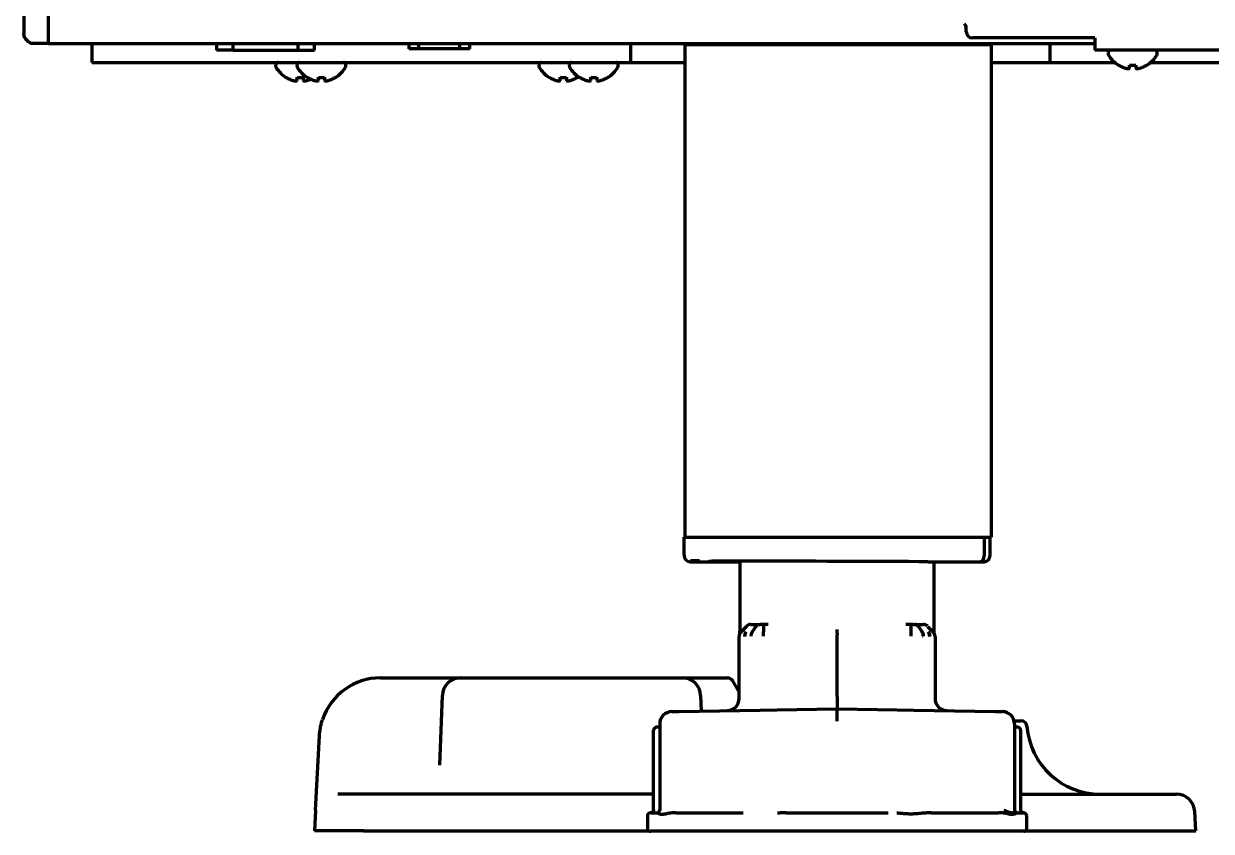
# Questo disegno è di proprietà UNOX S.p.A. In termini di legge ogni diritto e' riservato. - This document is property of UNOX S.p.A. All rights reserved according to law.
# Model space of a CAD drawing. Header units: inches. Extents: x -3055 to 7244, y 299 to 5591.
# Drawn here: x 855.1 to 1049.1, y 1966.1 to 2097.9 of the extents above; entities that cross this region are included whole.
import ezdxf

# ---------------------------------------------------------------- set-up
doc = ezdxf.new("R2010")
doc.units = ezdxf.units.IN

msp = doc.modelspace()

# ---------------------------------------------------------------- linework, layer by layer
at = {"linetype": 'Continuous', "lineweight": 70}
for p, q in [((855.09, 2142.9), (855.09, 2096.35)), ((859.09, 2142.82), (859.09, 2096.42)), ((855.09, 2096.16), (855.09, 2096.35)), ((859.09, 2096.42), (859.09, 2094.62)), ((1009.09, 2096.62), (1009.09, 2097.19)), ((1030.09, 2095.62), (1010.09, 2095.62)), ((1030.09, 2095.62), (1030.09, 2093.62)), ((855.38, 2095.46), (855.8, 2095.04)), ((856.51, 2094.75), (859.09, 2094.75)), ((1030.1, 2094.62), (859.09, 2094.62)), ((866.23, 2094.62), (866.23, 2091.62)), ((886.59, 2094.62), (886.59, 2093.62)), ((889.3, 2093.62), (886.59, 2093.62)), ((889.3, 2093.62), (889.3, 2094.62)), ((889.3, 2093.62), (899.88, 2093.62)), ((899.88, 2094.62), (899.88, 2093.62)), ((899.88, 2093.62), (902.59, 2093.62)), ((902.59, 2093.62), (902.59, 2094.62)), ((917.99, 2094.62), (917.99, 2093.82)), ((919.67, 2093.82), (917.99, 2093.82)), ((919.67, 2093.82), (919.67, 2094.62)), ((926.31, 2093.82), (919.67, 2093.82)), ((926.31, 2094.62), (926.31, 2093.82)), ((927.99, 2093.82), (926.31, 2093.82)), ((927.99, 2093.82), (927.99, 2094.62)), ((954.23, 2094.62), (954.23, 2091.62)), ((963.14, 2094.52), (963.14, 2094.62)), ((963.14, 2014.07), (963.14, 2094.52)), ((963.14, 2094.52), (964.94, 2094.52)), ((964.34, 2094.52), (964.34, 2094.62)), ((964.94, 2094.52), (1011.34, 2094.52)), ((1011.34, 2094.52), (1013.14, 2094.52)), ((1011.94, 2094.52), (1011.94, 2094.62)), ((1013.14, 2094.52), (1013.14, 2094.62)), ((1013.14, 2094.52), (1013.14, 2014.07)), ((1022.73, 2094.62), (1022.73, 2091.62)), ((1854.09, 2093.62), (1030.09, 2093.62)), ((1032.29, 2093.22), (1032.29, 2093.02)), ((1040.29, 2093.02), (1040.29, 2093.22)), ((866.23, 2091.62), (869.23, 2091.62)), ((869.23, 2091.62), (946.23, 2091.62)), ((896.25, 2091.22), (896.25, 2091.02)), ((899.73, 2091.22), (899.73, 2091.02)), ((907.73, 2091.02), (907.73, 2091.22)), ((939.26, 2091.22), (939.26, 2091.02)), ((944.23, 2091.22), (944.23, 2091.02)), ((946.23, 2091.62), (954.23, 2091.62)), ((952.23, 2091.02), (952.23, 2091.22)), ((954.23, 2091.62), (962.23, 2091.62)), ((962.23, 2091.62), (963.14, 2091.62)), ((1013.14, 2091.62), (1014.73, 2091.62)), ((1014.73, 2091.62), (1022.73, 2091.62)), ((1022.73, 2091.62), (1025.73, 2091.62)), ((1025.73, 2091.62), (1033.34, 2091.62)), ((1033.99, 2091.15), (1033.99, 2091.18)), ((1038.59, 2091.18), (1038.59, 2091.15)), ((1039.24, 2091.62), (1085.57, 2091.62)), ((897.95, 2089.15), (897.95, 2089.18)), ((901.43, 2089.15), (901.43, 2089.18)), ((906.03, 2089.18), (906.03, 2089.15)), ((940.96, 2089.15), (940.96, 2089.18)), ((945.56, 2089.18), (945.56, 2089.15)), ((945.93, 2089.15), (945.93, 2089.18)), ((950.53, 2089.18), (950.53, 2089.15)), ((962.99, 2011.22), (962.99, 2014.07)), ((963.14, 2014.07), (964.94, 2014.07)), ((964.94, 2014.07), (1011.34, 2014.07)), ((1011.34, 2014.07), (1013.14, 2014.07)), ((1012.03, 2014.07), (1012.03, 2011.07)), ((1012.03, 2014.07), (1012.03, 2011.07)), ((1012.99, 2011.08), (1012.99, 2014.07)), ((962.99, 2011.22), (962.99, 2011.08)), ((972.12, 2010.16), (972.12, 1998.38)), ((964.42, 2010.07), (964.65, 2010.07)), ((964.66, 2010.07), (972.12, 2010.07)), ((964.66, 2010.07), (972.12, 2010.07)), ((1002.84, 2010.07), (1011.33, 2010.07)), ((1002.84, 2010.07), (1011.33, 2010.07)), ((1003.87, 1998.38), (1003.87, 2010.07)), ((1011.33, 2010.07), (1011.56, 2010.07)), ((973.2, 1999.53), (972.28, 1998.59)), ((973.9, 1999.83), (974.21, 1999.83)), ((974.75, 1999.55), (974.1, 1998.61)), ((974.21, 1999.83), (975.25, 1999.85)), ((975.97, 1999.57), (975.97, 1998.63)), ((975.98, 1999.86), (976.74, 1999.88)), ((999.24, 1999.88), (1000, 1999.86)), ((1000.01, 1999.57), (1000.01, 1998.63)), ((1000.74, 1999.85), (1001.77, 1999.83)), ((1001.23, 1999.55), (1001.88, 1998.61)), ((1001.77, 1999.83), (1002.08, 1999.83)), ((1001.88, 1998.61), (1001.88, 1998.61)), ((1002.78, 1999.53), (1003.7, 1998.59)), ((971.99, 1987.76), (971.99, 1997.89)), ((987.99, 1988.07), (987.99, 1998.13)), ((1003.99, 1997.89), (1003.99, 1987.76)), ((913.39, 1991.12), (918.27, 1991.12)), ((918.27, 1991.12), (926.49, 1991.12)), ((926.49, 1991.12), (931.98, 1991.12)), ((931.98, 1991.12), (957.2, 1991.12)), ((957.2, 1991.12), (962.69, 1991.12)), ((962.69, 1991.12), (968.69, 1991.12)), ((968.69, 1991.12), (970.09, 1991.12)), ((972.02, 1988.72), (970.96, 1990.61)), ((923.09, 1976.86), (923.49, 1988.23)), ((965.69, 1988.23), (965.78, 1985.69)), ((960.97, 1985.6), (962.14, 1985.62)), ((962.14, 1985.62), (975.44, 1985.85)), ((975.44, 1985.85), (978.19, 1985.9)), ((978.19, 1985.9), (987.89, 1986.07)), ((987.89, 1986.07), (987.99, 1986.07)), ((987.99, 1986.07), (988.1, 1986.07)), ((988.1, 1986.07), (997.79, 1985.9)), ((997.79, 1985.9), (1000.55, 1985.85)), ((1000.55, 1985.85), (1013.84, 1985.62)), ((1013.84, 1985.62), (1015.01, 1985.6)), ((958.75, 1983.07), (958.5, 1983.07)), ((959, 1983.6), (959, 1969.45)), ((1016.91, 1984.12), (1018.01, 1984.12)), ((1016.98, 1983.6), (1016.98, 1969.45)), ((1017.48, 1983.07), (1017.23, 1983.07)), ((902.77, 1969.5), (903.4, 1981.65)), ((958, 1982.32), (958, 1982.57)), ((958, 1969.57), (958, 1982.32)), ((1017.98, 1982.57), (1017.98, 1982.32)), ((1017.98, 1982.32), (1017.98, 1969.57)), ((910.75, 1972.12), (906.42, 1972.12)), ((958, 1972.12), (910.75, 1972.12)), ((1017.98, 1972.12), (1043.43, 1972.12)), ((902.77, 1969.5), (902.59, 1966.12)), ((958.02, 1969.57), (958, 1969.57)), ((956.99, 1968.57), (956.99, 1966.57)), ((957.54, 1969.07), (958.5, 1969.07)), ((961.63, 1969.07), (972.65, 1969.07)), ((979.66, 1969.07), (996.32, 1969.07)), ((1003.33, 1969.07), (1014.35, 1969.07)), ((1017.48, 1969.07), (1018.44, 1969.07)), ((1018.99, 1966.57), (1018.99, 1968.57)), ((1046.59, 1966.12), (1046.43, 1969.28)), ((910.58, 1966.12), (902.59, 1966.12)), ((910.58, 1966.12), (957.27, 1966.12)), ((1018.49, 1966.07), (957.49, 1966.07)), ((1018.71, 1966.12), (1046.59, 1966.12))]:
    msp.add_line(p, q, dxfattribs=at)
for centre, radius, start, end in [((1008.09, 2097.19), 1, 0, 46.65), ((856.09, 2096.16), 1, 180, 225), ((1010.09, 2096.62), 1, 180, 270), ((856.51, 2095.75), 1, 225, 270), ((1032.69, 2093.22), 0.4, 90, 180), ((1039.89, 2093.22), 0.4, 0, 90), ((1032.69, 2093.02), 0.4, 180, 210.3012), ((1036.49, 2095.24), 4.8, 210.3012, 238.4186), ((1036.09, 2095.24), 4.8, 301.5837, 329.6988), ((1039.89, 2093.02), 0.4, 329.6988, 0), ((896.65, 2091.22), 0.4, 90, 180), ((896.65, 2091.02), 0.4, 180, 210.3012), ((900.45, 2093.24), 4.8, 210.3012, 238.4186), ((900.13, 2091.22), 0.4, 90, 180), ((900.13, 2091.02), 0.4, 180, 210.3012), ((903.93, 2093.24), 4.8, 210.3012, 238.4186), ((903.53, 2093.24), 4.8, 301.5837, 329.6988), ((907.33, 2091.22), 0.4, 0, 90), ((907.33, 2091.02), 0.4, 329.6988, 0), ((939.66, 2091.22), 0.4, 90, 180), ((939.66, 2091.02), 0.4, 180, 210.3012), ((943.46, 2093.24), 4.8, 210.3012, 238.4186), ((944.63, 2091.22), 0.4, 90, 180), ((944.63, 2091.02), 0.4, 180, 210.3012), ((948.43, 2093.24), 4.8, 210.3012, 238.4186), ((948.03, 2093.24), 4.8, 301.5837, 329.6988), ((951.83, 2091.22), 0.4, 0, 90), ((951.83, 2091.02), 0.4, 329.6988, 0), ((1036.29, 2094.93), 3.78, 262.3959, 269.9965), ((1036.29, 2094.93), 3.78, 270.0035, 277.6041), ((900.25, 2092.93), 3.78, 262.3959, 269.9965), ((900.25, 2092.93), 3.78, 270.0035, 277.6041), ((903.73, 2092.93), 3.78, 262.3959, 269.9965), ((903.73, 2092.93), 3.78, 270.0035, 277.6041), ((943.26, 2092.93), 3.78, 262.3959, 269.9965), ((943.26, 2092.93), 3.78, 270.0035, 277.6041), ((943.06, 2093.24), 4.8, 301.5837, 303.9766), ((948.23, 2092.93), 3.78, 262.3959, 269.9965), ((948.23, 2092.93), 3.78, 270.0035, 277.6041), ((972.99, 1997.89), 1, 135.5, 180), ((970.12, 1998.74), 2, 344.3099, 0.04), ((973.92, 1998.83), 1, 91, 135.5), ((1002.99, 1997.89), 1, 0, 44.5), ((913.39, 1981.12), 10, 90, 161.5533), ((926.49, 1988.12), 3, 90, 178), ((962.69, 1988.12), 3, 2, 90), ((970.09, 1990.12), 1, 29.22, 90), ((969.99, 1987.76), 2, 271, 0), ((1005.99, 1987.76), 2, 180, 269), ((961, 1983.6), 2, 91, 180), ((1014.98, 1983.6), 2, 0, 89), ((958.5, 1982.57), 0.5, 90, 180), ((958.75, 1983.32), 0.25, 270, 0), ((1017.23, 1983.32), 0.25, 180, 270), ((1017.48, 1982.57), 0.5, 0, 90), ((1018.01, 1983.12), 1, 4.4117, 90), ((1030.97, 1984.12), 12, 184.4117, 270), ((1043.43, 1969.12), 3, 3, 90), ((958.5, 1969.57), 0.5, 270, 0), ((1017.48, 1969.57), 0.5, 180, 270), ((1018.48, 1969.57), 0.5, 180, 232.207), ((957.49, 1968.57), 0.5, 90, 180), ((1018.49, 1968.57), 0.5, 0, 90), ((957.49, 1966.57), 0.5, 180, 270), ((1018.49, 1966.57), 0.5, 270, 0)]:
    msp.add_arc(centre, radius, start, end, dxfattribs=at)
for centre, major_axis, ratio, start_param, end_param in [((963.99, 2011.08), (1, 0), 0.999995, 3.141593, 4.709304), ((965.49, 2010.21), (-1.5, 0), 0.003085, 4.712398, 5.977528), ((987.99, 2010.07), (-21, 0.06), 0.003085, 3.927, 6.996876), ((1011.33, 2011.07), (0, 1), 0.707107, 3.141593, 4.712389), ((1011.33, 2011.07), (0, 1), 0.707107, 3.141593, 4.712389), ((1011.99, 2011.08), (1, 0), 0.999995, 4.715474, 6.283185), ((965.49, 2010.07), (-1.5, 0), 0.003085, 0.00001, 0.785408), ((1010.49, 2010.07), (1.5, 0), 0.003085, 5.497778, 6.283176), ((973.58, 1997.89), (0.01, -1), 0.707088, 3.925849, 4.70425), ((999.99, 1998.86), (-0.017, -1), 0.01745, 2.356346, 3.141594), ((1001.37, 1997.91), (-0.017, -1), 0.707053, 1.583129, 2.362365), ((1002.06, 1998.83), (0, 1), 1, 5.48906, 6.265732), ((1002.41, 1997.89), (-0.01, -1), 0.707088, 1.578072, 2.357338), ((1018.44, 1969.57), (0, -0.5), 0.961623, 4.712389, 6.283185)]:
    msp.add_ellipse(centre, major_axis=major_axis, ratio=ratio, start_param=start_param, end_param=end_param, dxfattribs=at)
for points, knots in [([(1033.99, 2091.18), (1034.19, 2091.05), (1034.4, 2090.95), (1034.73, 2090.81), (1034.84, 2090.77), (1035.06, 2090.69), (1035.18, 2090.66), (1035.29, 2090.63)], [0, 0, 0, 0, 0.5, 0.5, 0.75, 0.75, 1, 1, 1, 1]), ([(1036.79, 2091.18), (1036.79, 2091.05), (1036.79, 2090.95), (1036.79, 2090.81), (1036.79, 2090.77), (1036.79, 2090.69), (1036.79, 2090.66), (1036.79, 2090.63)], [0, 0, 0, 0, 0.5, 0.5, 0.75, 0.75, 1, 1, 1, 1]), ([(897.95, 2089.18), (898.15, 2089.05), (898.36, 2088.95), (898.69, 2088.81), (898.8, 2088.77), (899.02, 2088.69), (899.13, 2088.66), (899.25, 2088.63)], [0, 0, 0, 0, 0.5, 0.5, 0.75, 0.75, 1, 1, 1, 1]), ([(900.75, 2089.18), (900.75, 2089.05), (900.75, 2088.95), (900.75, 2088.81), (900.75, 2088.77), (900.75, 2088.69), (900.75, 2088.66), (900.75, 2088.63)], [0, 0, 0, 0, 0.5, 0.5, 0.75, 0.75, 1, 1, 1, 1]), ([(901.25, 2088.63), (901.3, 2088.64), (901.41, 2088.67), (901.57, 2088.72), (901.73, 2088.78), (901.87, 2088.83), (901.96, 2088.87), (901.99, 2088.89)], [0, 0, 0, 0, 0.213117, 0.426235, 0.639352, 0.852469, 1, 1, 1, 1]), ([(901.43, 2089.18), (901.64, 2089.05), (901.85, 2088.95), (902.17, 2088.81), (902.28, 2088.77), (902.5, 2088.69), (902.62, 2088.66), (902.73, 2088.63)], [0, 0, 0, 0, 0.5, 0.5, 0.75, 0.75, 1, 1, 1, 1]), ([(904.23, 2089.18), (904.23, 2089.05), (904.23, 2088.95), (904.23, 2088.81), (904.23, 2088.77), (904.23, 2088.69), (904.23, 2088.66), (904.23, 2088.63)], [0, 0, 0, 0, 0.5, 0.5, 0.75, 0.75, 1, 1, 1, 1]), ([(940.96, 2089.18), (941.17, 2089.05), (941.38, 2088.95), (941.7, 2088.81), (941.81, 2088.77), (942.03, 2088.69), (942.15, 2088.66), (942.26, 2088.63)], [0, 0, 0, 0, 0.5, 0.5, 0.75, 0.75, 1, 1, 1, 1]), ([(943.76, 2089.18), (943.76, 2089.05), (943.76, 2088.95), (943.76, 2088.81), (943.76, 2088.77), (943.76, 2088.69), (943.76, 2088.66), (943.76, 2088.63)], [0, 0, 0, 0, 0.5, 0.5, 0.75, 0.75, 1, 1, 1, 1]), ([(945.93, 2089.18), (946.13, 2089.05), (946.34, 2088.95), (946.67, 2088.81), (946.78, 2088.77), (947, 2088.69), (947.12, 2088.66), (947.23, 2088.63)], [0, 0, 0, 0, 0.5, 0.5, 0.75, 0.75, 1, 1, 1, 1]), ([(948.73, 2089.18), (948.73, 2089.05), (948.73, 2088.95), (948.73, 2088.81), (948.73, 2088.77), (948.73, 2088.69), (948.73, 2088.66), (948.73, 2088.63)], [0, 0, 0, 0, 0.5, 0.5, 0.75, 0.75, 1, 1, 1, 1]), ([(973.07, 1998.6), (973.07, 1998.59), (973.06, 1998.58), (973.04, 1998.55), (973.04, 1998.54), (973.01, 1998.5), (973, 1998.47), (972.96, 1998.39), (972.94, 1998.34), (972.91, 1998.24), (972.91, 1998.21), (972.89, 1998.15), (972.89, 1998.12), (972.88, 1998.05), (972.88, 1998.01), (972.87, 1997.97), (972.87, 1997.96), (972.87, 1997.95), (972.87, 1997.93), (972.87, 1997.91), (972.87, 1997.89)], [0, 0, 0, 0, 0.0625, 0.0625, 0.125, 0.125, 0.25, 0.25, 0.5, 0.5, 0.625, 0.625, 0.75, 0.75, 0.875, 0.90625, 0.921875, 0.921875, 0.9375, 1, 1, 1, 1]), ([(974.1, 1998.61), (974.09, 1998.59), (974.07, 1998.55), (974.05, 1998.51), (974.04, 1998.5), (974.04, 1998.5), (974.04, 1998.5), (974.03, 1998.49), (974.03, 1998.48), (974.02, 1998.47), (973.99, 1998.4), (973.97, 1998.34), (973.94, 1998.22), (973.93, 1998.16), (973.91, 1998.04), (973.91, 1997.97), (973.91, 1997.91)], [0, 0, 0, 0, 0.125, 0.1875, 0.195313, 0.195313, 0.203125, 0.203125, 0.21875, 0.25, 0.25, 0.5, 0.5, 0.75, 0.75, 1, 1, 1, 1]), ([(974.75, 1999.55), (974.79, 1999.6), (974.82, 1999.64), (974.88, 1999.7), (974.9, 1999.71), (974.93, 1999.74), (974.94, 1999.74), (974.96, 1999.76), (974.97, 1999.77), (975.02, 1999.8), (975.06, 1999.82), (975.12, 1999.83), (975.13, 1999.84), (975.15, 1999.84), (975.15, 1999.84), (975.16, 1999.84), (975.17, 1999.84), (975.17, 1999.84), (975.2, 1999.85), (975.22, 1999.85), (975.25, 1999.85)], [0, 0, 0, 0, 0.25, 0.25, 0.375, 0.375, 0.4375, 0.4375, 0.5, 0.5, 0.75, 0.75, 0.8125, 0.828125, 0.828125, 0.84375, 0.84375, 0.875, 0.875, 1, 1, 1, 1]), ([(975.25, 1999.85), (975.29, 1999.85), (975.35, 1999.85), (975.43, 1999.85), (975.46, 1999.85), (975.5, 1999.86), (975.52, 1999.86), (975.55, 1999.86), (975.57, 1999.86), (975.64, 1999.86), (975.71, 1999.86), (975.81, 1999.86), (975.84, 1999.86), (975.91, 1999.86), (975.94, 1999.86), (975.98, 1999.86)], [0, 0, 0, 0, 0.25, 0.25, 0.375, 0.375, 0.4375, 0.4375, 0.5, 0.5, 0.75, 0.75, 0.875, 0.875, 1, 1, 1, 1]), ([(975.97, 1999.57), (975.97, 1999.62), (975.97, 1999.7), (975.97, 1999.76), (975.97, 1999.81), (975.97, 1999.83), (975.98, 1999.85), (975.98, 1999.85), (975.98, 1999.86), (975.98, 1999.86), (975.98, 1999.86), (975.98, 1999.86), (975.98, 1999.86), (975.98, 1999.86)], [0, 0, 0, 0, 0.25, 0.5, 0.5, 0.75, 0.75, 0.8125, 0.84375, 0.84375, 0.875, 0.875, 1, 1, 1, 1]), ([(975.98, 1997.92), (975.98, 1997.99), (975.98, 1998.05), (975.97, 1998.18), (975.97, 1998.24), (975.97, 1998.33), (975.97, 1998.37), (975.97, 1998.41), (975.97, 1998.42), (975.97, 1998.42), (975.97, 1998.43), (975.97, 1998.43), (975.97, 1998.43), (975.97, 1998.45), (975.97, 1998.47), (975.97, 1998.54), (975.97, 1998.58), (975.97, 1998.63)], [0, 0, 0, 0, 0.25, 0.25, 0.5, 0.5, 0.625, 0.65625, 0.660156, 0.660156, 0.664063, 0.664063, 0.671875, 0.6875, 0.75, 0.75, 1, 1, 1, 1]), ([(987.99, 1998.42), (987.99, 1998.51), (987.99, 1998.61), (987.99, 1998.75), (987.99, 1998.82), (987.99, 1998.91), (987.99, 1998.94), (987.99, 1998.96), (987.99, 1998.97), (987.99, 1998.98), (987.99, 1998.99), (987.99, 1998.99)], [0, 0, 0, 0, 0.5, 0.5, 0.75, 0.875, 0.9375, 0.9375, 0.96875, 0.96875, 1, 1, 1, 1]), ([(1000, 1999.86), (1000.02, 1999.86), (1000.04, 1999.86), (1000.07, 1999.86), (1000.12, 1999.86), (1000.21, 1999.86), (1000.27, 1999.86), (1000.32, 1999.86), (1000.34, 1999.86), (1000.37, 1999.86), (1000.38, 1999.86), (1000.46, 1999.86), (1000.52, 1999.85), (1000.61, 1999.85), (1000.63, 1999.85), (1000.69, 1999.85), (1000.71, 1999.85), (1000.74, 1999.85)], [0, 0, 0, 0, 0.0625, 0.0625, 0.125, 0.25, 0.375, 0.375, 0.4375, 0.4375, 0.5, 0.5, 0.75, 0.75, 0.875, 0.875, 1, 1, 1, 1]), ([(1000.01, 1998.63), (1000.01, 1998.58), (1000.01, 1998.53), (1000.01, 1998.42), (1000.01, 1998.37), (1000.01, 1998.25), (1000.01, 1998.18), (1000.01, 1998.05), (1000.01, 1997.99), (1000.01, 1997.92)], [0, 0, 0, 0, 0.25, 0.25, 0.5, 0.5, 0.75, 0.75, 1, 1, 1, 1]), ([(1001.23, 1999.55), (1001.2, 1999.6), (1001.16, 1999.64), (1001.11, 1999.69), (1001.1, 1999.7), (1001.08, 1999.71), (1001.07, 1999.72), (1001.04, 1999.75), (1001.02, 1999.76), (1000.96, 1999.8), (1000.92, 1999.82), (1000.86, 1999.83), (1000.85, 1999.84), (1000.83, 1999.84), (1000.83, 1999.84), (1000.82, 1999.84), (1000.82, 1999.84), (1000.81, 1999.84), (1000.78, 1999.85), (1000.76, 1999.85), (1000.74, 1999.85)], [0, 0, 0, 0, 0.25, 0.25, 0.3125, 0.3125, 0.375, 0.375, 0.5, 0.5, 0.75, 0.75, 0.8125, 0.828125, 0.828125, 0.84375, 0.84375, 0.875, 0.875, 1, 1, 1, 1]), ([(1002.91, 1998.59), (1002.91, 1998.59), (1002.91, 1998.59), (1002.93, 1998.57), (1002.96, 1998.52), (1003, 1998.44), (1003.03, 1998.36), (1003.06, 1998.27), (1003.08, 1998.18), (1003.1, 1998.08), (1003.11, 1997.99), (1003.11, 1997.92), (1003.11, 1997.89)], [0, 0, 0, 0, 0.00004, 0.00004, 0.125035, 0.25003, 0.375025, 0.50002, 0.625015, 0.75001, 0.875005, 1, 1, 1, 1]), ([(987.99, 1998.42), (987.99, 1998.42), (987.99, 1998.42), (987.99, 1998.4), (987.99, 1998.35), (987.99, 1998.28), (987.99, 1998.21), (987.99, 1998.16), (987.99, 1998.13)], [0, 0, 0, 0, 0.000031, 0.000031, 0.250024, 0.500016, 0.750008, 1, 1, 1, 1]), ([(1003.94, 1998.19), (1003.94, 1998.19), (1003.94, 1998.19), (1003.94, 1998.2), (1003.94, 1998.21), (1003.94, 1998.22), (1003.93, 1998.22), (1003.93, 1998.22)], [0, 0, 0, 0, 0.555109, 0.898472, 0.948951, 0.984417, 1, 1, 1, 1]), ([(987.99, 1988.07), (987.99, 1988.02), (987.99, 1987.91), (987.99, 1987.74), (987.99, 1987.58), (987.99, 1987.42), (987.99, 1987.27), (987.99, 1987.12), (987.99, 1986.98), (987.99, 1986.84), (987.99, 1986.72), (987.99, 1986.6), (987.99, 1986.49), (987.99, 1986.4), (987.99, 1986.31), (987.99, 1986.24), (987.99, 1986.18), (987.99, 1986.13), (987.99, 1986.1), (987.99, 1986.08), (987.99, 1986.07), (987.99, 1986.07)], [0, 0, 0, 0, 0.052794, 0.105589, 0.158383, 0.211178, 0.263972, 0.316766, 0.369561, 0.422355, 0.47515, 0.527944, 0.580739, 0.633533, 0.686327, 0.739122, 0.791916, 0.844711, 0.897505, 0.950299, 1, 1, 1, 1]), ([(987.99, 1984.07), (987.99, 1984.09), (987.99, 1984.11), (987.99, 1984.14), (987.99, 1984.15), (987.99, 1984.2), (987.99, 1984.24), (987.99, 1984.33), (987.99, 1984.46), (987.99, 1984.59), (987.99, 1984.68), (987.99, 1984.71), (987.99, 1984.78), (987.99, 1984.81), (987.99, 1984.96), (987.99, 1985.07), (987.99, 1985.24), (987.99, 1985.29), (987.99, 1985.37), (987.99, 1985.39), (987.99, 1985.44), (987.99, 1985.46), (987.99, 1985.58), (987.99, 1985.66), (987.99, 1985.75), (987.99, 1985.77), (987.99, 1985.8), (987.99, 1985.8), (987.99, 1985.82), (987.99, 1985.86), (987.99, 1985.9), (987.99, 1985.97), (987.99, 1986.01), (987.99, 1986.04), (987.99, 1986.05), (987.99, 1986.06), (987.99, 1986.06), (987.99, 1986.07), (987.99, 1986.07), (987.99, 1986.07)], [0, 0, 0, 0, 0.015666, 0.015666, 0.031332, 0.031332, 0.062663, 0.062663, 0.125326, 0.187989, 0.187989, 0.219321, 0.219321, 0.250653, 0.250653, 0.375979, 0.375979, 0.438642, 0.438642, 0.469974, 0.469974, 0.501305, 0.501305, 0.626631, 0.626631, 0.657963, 0.657963, 0.673629, 0.673629, 0.689295, 0.751958, 0.751958, 0.877284, 0.877284, 0.908616, 0.908616, 0.939947, 0.939947, 1, 1, 1, 1]), ([(903.4, 1981.65), (903.43, 1982.1), (903.48, 1982.54), (903.61, 1983.2), (903.66, 1983.42), (903.77, 1983.86), (903.83, 1984.07), (903.9, 1984.29)], [0, 0, 0, 0, 0.5, 0.5, 0.75, 0.75, 1, 1, 1, 1]), ([(958, 1969.57), (958, 1969.54), (958, 1969.51), (957.99, 1969.44), (957.98, 1969.41), (957.95, 1969.35), (957.94, 1969.32), (957.9, 1969.27), (957.88, 1969.24), (957.83, 1969.2), (957.81, 1969.18), (957.75, 1969.14), (957.73, 1969.12), (957.67, 1969.1), (957.63, 1969.09), (957.57, 1969.08), (957.54, 1969.07), (957.5, 1969.07)], [0, 0, 0, 0, 0.125, 0.125, 0.25, 0.25, 0.375, 0.375, 0.5, 0.5, 0.625, 0.625, 0.75, 0.75, 0.875, 0.875, 1, 1, 1, 1]), ([(1016.98, 1969.45), (1016.98, 1969.41), (1016.97, 1969.37), (1016.94, 1969.31), (1016.93, 1969.28), (1016.9, 1969.24), (1016.88, 1969.22), (1016.85, 1969.18), (1016.82, 1969.16), (1016.78, 1969.12), (1016.75, 1969.11), (1016.71, 1969.09), (1016.69, 1969.08), (1016.66, 1969.07), (1016.65, 1969.06), (1016.59, 1969.05), (1016.56, 1969.05), (1016.48, 1969.05), (1016.44, 1969.05), (1016.36, 1969.07), (1016.31, 1969.08), (1016.22, 1969.11), (1016.17, 1969.12), (1016.07, 1969.16), (1016.02, 1969.18), (1015.91, 1969.22), (1015.85, 1969.24), (1015.74, 1969.28), (1015.68, 1969.31), (1015.49, 1969.37), (1015.36, 1969.41), (1015.22, 1969.45)], [0, 0, 0, 0, 0.125, 0.125, 0.1875, 0.1875, 0.25, 0.25, 0.3125, 0.3125, 0.375, 0.375, 0.40625, 0.40625, 0.4375, 0.4375, 0.5, 0.5, 0.5625, 0.5625, 0.625, 0.625, 0.6875, 0.6875, 0.75, 0.75, 0.8125, 0.8125, 0.875, 0.875, 1, 1, 1, 1]), ([(960.62, 1969.01), (960.5, 1968.99), (960.38, 1968.97), (960.16, 1968.93), (960.05, 1968.91), (959.85, 1968.86), (959.75, 1968.85), (959.64, 1968.83), (959.62, 1968.83), (959.57, 1968.82), (959.55, 1968.82), (959.49, 1968.81), (959.4, 1968.81), (959.33, 1968.81), (959.25, 1968.82), (959.22, 1968.82), (959.15, 1968.84), (959.12, 1968.85), (959.07, 1968.86), (959.06, 1968.86), (959.03, 1968.87), (959.01, 1968.88), (958.94, 1968.91), (958.89, 1968.93), (958.8, 1968.97), (958.77, 1968.99), (958.74, 1969.01)], [0, 0, 0, 0, 0.125, 0.125, 0.25, 0.25, 0.375, 0.375, 0.40625, 0.40625, 0.4375, 0.4375, 0.5, 0.5625, 0.5625, 0.625, 0.625, 0.6875, 0.6875, 0.71875, 0.71875, 0.75, 0.75, 0.875, 0.875, 1, 1, 1, 1]), ([(961.63, 1969.07), (961.46, 1969.07), (961.29, 1969.07), (961.04, 1969.06), (960.95, 1969.05), (960.79, 1969.03), (960.71, 1969.02), (960.62, 1969.01)], [0, 0, 0, 0, 0.5, 0.5, 0.75, 0.75, 1, 1, 1, 1]), ([(979.66, 1969.07), (979.43, 1969.07), (979.19, 1969.07), (978.84, 1969.06), (978.72, 1969.06), (978.49, 1969.04), (978.37, 1969.04), (978.25, 1969.03)], [0, 0, 0, 0, 0.5, 0.5, 0.75, 0.75, 1, 1, 1, 1]), ([(1002.18, 1969.03), (1002.02, 1969.01), (1001.85, 1969), (1001.51, 1968.96), (1001.34, 1968.95), (1000.99, 1968.92), (1000.81, 1968.9), (1000.53, 1968.89), (1000.44, 1968.89), (1000.26, 1968.88), (1000.16, 1968.88), (999.97, 1968.88), (999.88, 1968.88), (999.69, 1968.89), (999.59, 1968.89), (999.31, 1968.9), (999.11, 1968.92), (998.82, 1968.94), (998.72, 1968.95), (998.53, 1968.96), (998.43, 1968.97), (998.13, 1969), (997.93, 1969.01), (997.73, 1969.03)], [0, 0, 0, 0, 0.125, 0.125, 0.25, 0.25, 0.375, 0.375, 0.4375, 0.4375, 0.5, 0.5, 0.5625, 0.5625, 0.625, 0.625, 0.75, 0.75, 0.8125, 0.8125, 0.875, 0.875, 1, 1, 1, 1]), ([(1003.33, 1969.07), (1003.14, 1969.07), (1002.95, 1969.07), (1002.66, 1969.06), (1002.57, 1969.06), (1002.38, 1969.04), (1002.28, 1969.04), (1002.18, 1969.03)], [0, 0, 0, 0, 0.5, 0.5, 0.75, 0.75, 1, 1, 1, 1]), ([(1015.36, 1969.01), (1015.28, 1969.02), (1015.19, 1969.03), (1015.03, 1969.05), (1014.94, 1969.06), (1014.78, 1969.06), (1014.69, 1969.07), (1014.52, 1969.07), (1014.44, 1969.07), (1014.35, 1969.07)], [0, 0, 0, 0, 0.25, 0.25, 0.5, 0.5, 0.75, 0.75, 1, 1, 1, 1]), ([(1017.25, 1969.01), (1017.22, 1968.99), (1017.18, 1968.97), (1017.09, 1968.93), (1017.04, 1968.91), (1016.93, 1968.86), (1016.87, 1968.85), (1016.78, 1968.83), (1016.76, 1968.83), (1016.73, 1968.82), (1016.71, 1968.82), (1016.65, 1968.81), (1016.62, 1968.81), (1016.54, 1968.81), (1016.49, 1968.81), (1016.41, 1968.82), (1016.37, 1968.82), (1016.23, 1968.85), (1016.13, 1968.86), (1015.98, 1968.89), (1015.93, 1968.91), (1015.82, 1968.93), (1015.77, 1968.94), (1015.6, 1968.97), (1015.48, 1968.99), (1015.36, 1969.01)], [0, 0, 0, 0, 0.125, 0.125, 0.25, 0.25, 0.375, 0.375, 0.40625, 0.40625, 0.4375, 0.4375, 0.5, 0.5, 0.5625, 0.5625, 0.625, 0.625, 0.75, 0.75, 0.8125, 0.8125, 0.875, 0.875, 1, 1, 1, 1]), ([(1017.48, 1969.07), (1017.44, 1969.07), (1017.41, 1969.07), (1017.35, 1969.06), (1017.33, 1969.05), (1017.29, 1969.03), (1017.27, 1969.02), (1017.25, 1969.01)], [0, 0, 0, 0, 0.5, 0.5, 0.75, 0.75, 1, 1, 1, 1]), ([(1018.47, 1969.07), (1018.46, 1969.07), (1018.46, 1969.07), (1018.45, 1969.07), (1018.45, 1969.07), (1018.44, 1969.07)], [0, 0, 0, 0, 0.5, 0.5, 1, 1, 1, 1])]:
    msp.add_open_spline(points, degree=3, knots=knots, dxfattribs=at)
for points, degree in [([(1035.29, 2090.63), (1035.32, 2090.62), (1035.37, 2090.62), (1035.44, 2090.61), (1035.51, 2090.61), (1035.58, 2090.61), (1035.65, 2090.61), (1035.72, 2090.62), (1035.77, 2090.62), (1035.79, 2090.63)], 3), ([(1035.79, 2090.63), (1035.79, 2090.64), (1035.79, 2090.67), (1035.79, 2090.72), (1035.79, 2090.78), (1035.79, 2090.84), (1035.79, 2090.91), (1035.79, 2090.98), (1035.79, 2091.07), (1035.79, 2091.14), (1035.79, 2091.18)], 3), ([(1036.79, 2090.63), (1036.81, 2090.62), (1036.86, 2090.62), (1036.93, 2090.61), (1037, 2090.61), (1037.08, 2090.61), (1037.15, 2090.61), (1037.22, 2090.62), (1037.27, 2090.62), (1037.29, 2090.63)], 3), ([(1037.29, 2090.63), (1037.35, 2090.64), (1037.45, 2090.67), (1037.61, 2090.72), (1037.77, 2090.78), (1037.93, 2090.84), (1038.08, 2090.91), (1038.24, 2090.98), (1038.4, 2091.07), (1038.53, 2091.14), (1038.59, 2091.18)], 3), ([(899.25, 2088.63), (899.27, 2088.62), (899.33, 2088.62), (899.4, 2088.61), (899.47, 2088.61), (899.54, 2088.61), (899.61, 2088.61), (899.68, 2088.62), (899.73, 2088.62), (899.75, 2088.63)], 3), ([(899.75, 2088.63), (899.75, 2088.64), (899.75, 2088.67), (899.75, 2088.72), (899.75, 2088.78), (899.75, 2088.84), (899.75, 2088.91), (899.75, 2088.98), (899.75, 2089.07), (899.75, 2089.14), (899.75, 2089.18)], 3), ([(900.75, 2088.63), (900.77, 2088.62), (900.82, 2088.62), (900.89, 2088.61), (900.96, 2088.61), (901.03, 2088.61), (901.11, 2088.61), (901.18, 2088.62), (901.22, 2088.62), (901.25, 2088.63)], 3), ([(902.73, 2088.63), (902.76, 2088.62), (902.81, 2088.62), (902.88, 2088.61), (902.96, 2088.61), (903.03, 2088.61), (903.1, 2088.61), (903.16, 2088.62), (903.21, 2088.62), (903.23, 2088.63)], 3), ([(903.23, 2088.63), (903.23, 2088.64), (903.23, 2088.67), (903.23, 2088.72), (903.23, 2088.78), (903.23, 2088.84), (903.23, 2088.91), (903.23, 2088.98), (903.23, 2089.07), (903.23, 2089.14), (903.23, 2089.18)], 3), ([(904.23, 2088.63), (904.26, 2088.62), (904.3, 2088.62), (904.38, 2088.61), (904.45, 2088.61), (904.52, 2088.61), (904.59, 2088.61), (904.66, 2088.62), (904.71, 2088.62), (904.73, 2088.63)], 3), ([(904.73, 2088.63), (904.79, 2088.64), (904.9, 2088.67), (905.06, 2088.72), (905.22, 2088.78), (905.37, 2088.84), (905.52, 2088.91), (905.68, 2088.98), (905.85, 2089.07), (905.97, 2089.14), (906.03, 2089.18)], 3), ([(942.26, 2088.63), (942.29, 2088.62), (942.34, 2088.62), (942.41, 2088.61), (942.49, 2088.61), (942.56, 2088.61), (942.63, 2088.61), (942.69, 2088.62), (942.74, 2088.62), (942.76, 2088.63)], 3), ([(942.76, 2088.63), (942.76, 2088.64), (942.76, 2088.67), (942.76, 2088.72), (942.76, 2088.78), (942.76, 2088.84), (942.76, 2088.91), (942.76, 2088.98), (942.76, 2089.07), (942.76, 2089.14), (942.76, 2089.18)], 3), ([(943.76, 2088.63), (943.79, 2088.62), (943.83, 2088.62), (943.91, 2088.61), (943.98, 2088.61), (944.05, 2088.61), (944.12, 2088.61), (944.19, 2088.62), (944.24, 2088.62), (944.26, 2088.63)], 3), ([(944.26, 2088.63), (944.32, 2088.64), (944.43, 2088.67), (944.59, 2088.72), (944.75, 2088.78), (944.9, 2088.84), (945.05, 2088.91), (945.21, 2088.98), (945.38, 2089.07), (945.5, 2089.14), (945.56, 2089.18)], 3), ([(947.23, 2088.63), (947.26, 2088.62), (947.31, 2088.62), (947.38, 2088.61), (947.45, 2088.61), (947.52, 2088.61), (947.59, 2088.61), (947.66, 2088.62), (947.71, 2088.62), (947.73, 2088.63)], 3), ([(947.73, 2088.63), (947.73, 2088.64), (947.73, 2088.67), (947.73, 2088.72), (947.73, 2088.78), (947.73, 2088.84), (947.73, 2088.91), (947.73, 2088.98), (947.73, 2089.07), (947.73, 2089.14), (947.73, 2089.18)], 3), ([(948.73, 2088.63), (948.75, 2088.62), (948.8, 2088.62), (948.87, 2088.61), (948.94, 2088.61), (949.02, 2088.61), (949.09, 2088.61), (949.16, 2088.62), (949.21, 2088.62), (949.23, 2088.63)], 3), ([(949.23, 2088.63), (949.29, 2088.64), (949.39, 2088.67), (949.55, 2088.72), (949.71, 2088.78), (949.87, 2088.84), (950.02, 2088.91), (950.18, 2088.98), (950.34, 2089.07), (950.47, 2089.14), (950.53, 2089.18)], 3), ([(1001.88, 1998.61), (1001.89, 1998.59), (1001.92, 1998.54), (1001.96, 1998.46), (1002, 1998.38), (1002.03, 1998.29), (1002.05, 1998.2), (1002.06, 1998.1), (1002.07, 1998.01), (1002.08, 1997.94), (1002.08, 1997.91)], 3), ([(972.04, 1998.2), (972.02, 1998.15), (972.06, 1998.23)], 2), ([(1003.95, 1998.18), (1003.95, 1998.18), (1003.95, 1998.17)], 2), ([(958.01, 1969.57), (958, 1969.48)], 1), ([(957.52, 1969.07), (957.51, 1969.07), (957.51, 1969.07), (957.5, 1969.07)], 3), ([(957.54, 1969.07), (957.54, 1969.07), (957.53, 1969.07), (957.52, 1969.07), (957.52, 1969.07), (957.52, 1969.07)], 3), ([(1018.48, 1969.07), (1018.47, 1969.07), (1018.47, 1969.07), (1018.47, 1969.07)], 3)]:
    msp.add_open_spline(points, degree=degree, dxfattribs=at)

doc.saveas('drawing.dxf')
